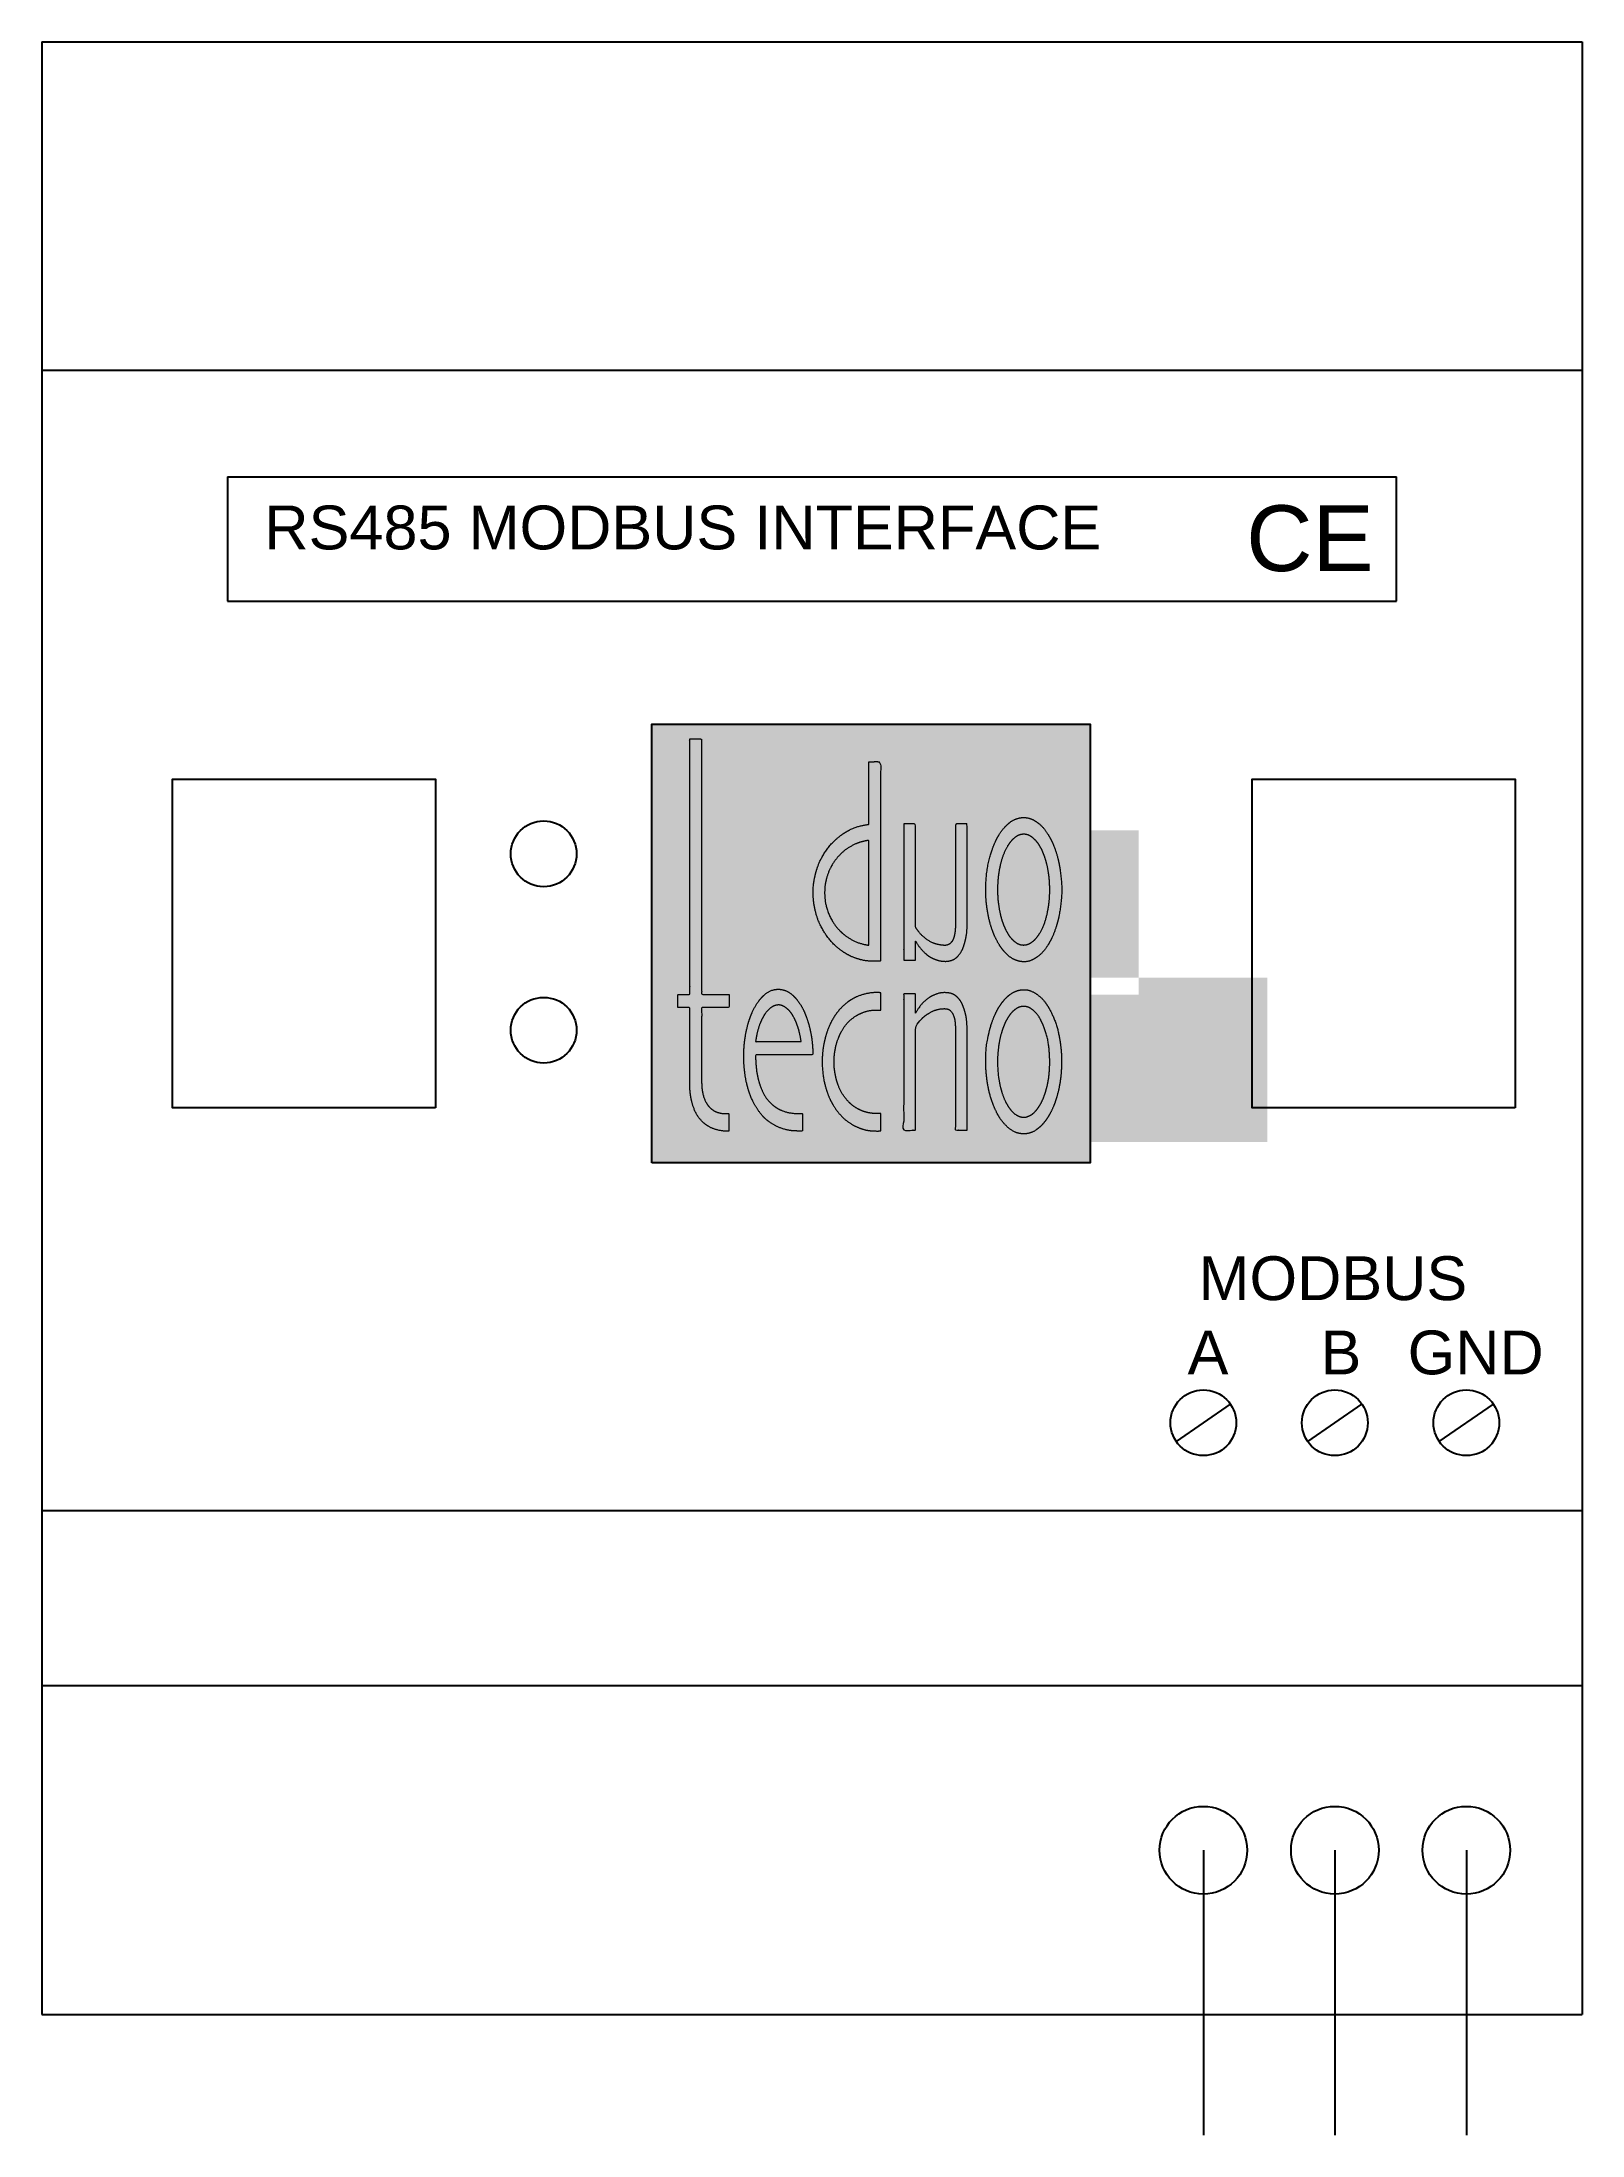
# Model space of a CAD drawing. Header units: centimetres. Extents: x 205.79 to 212.82, y 36.98 to 46.53.
import ezdxf

# ---------------------------------------------------------------- set-up
doc = ezdxf.new("R2010")
doc.units = ezdxf.units.CM
doc.layers.get('0').update_dxf_attribs({"lineweight": 25})
doc.layers.add('Layer 1', color=7, linetype='Continuous', lineweight=25)
doc.styles.add('Arial', font='arial.ttf')

# ---------------------------------------------------------------- blocks, each defined once
blk = doc.blocks.new('block 2')
at = {"layer": 'Layer 1', "linetype": 'Continuous', "lineweight": 0, "true_color": 0xcccccb}
for points in [[(610.08, -299.13), (610.08, -312.97), (610.08, -323.35), (610.08, -333.73), (610.08, -344.1), (610.09, -354.48), (610.09, -364.86), (610.09, -375.24), (610.09, -385.62), (610.1, -396), (610.1, -409.84), (611.59, -409.83), (612.7, -409.83), (613.82, -409.82), (614.93, -409.82), (616.05, -409.82), (617.17, -409.82), (618.28, -409.82), (619.4, -409.83), (620.52, -409.83), (622.01, -409.84), (622.01, -415.49), (620.52, -415.49), (619.4, -415.49), (618.28, -415.5), (617.17, -415.5), (616.05, -415.5), (614.93, -415.5), (613.82, -415.5), (612.7, -415.5), (611.59, -415.5), (610.1, -415.5), (610.1, -419.51), (610.09, -422.51), (610.09, -425.52), (610.09, -428.52), (610.09, -431.52), (610.08, -434.53), (610.08, -437.53), (610.08, -440.53), (610.08, -443.54), (610.08, -447.54), (610.09, -448.4), (610.15, -449.5), (610.27, -450.59), (610.44, -451.66), (610.66, -452.72), (610.93, -453.77), (611.25, -454.81), (611.63, -455.83), (612.06, -456.84), (612.55, -457.58), (612.84, -458.01), (613.29, -458.5), (613.75, -458.95), (614.25, -459.38), (614.76, -459.77), (615.3, -460.13), (615.87, -460.46), (616.46, -460.76), (617.07, -461.02), (617.6, -461.16), (618.11, -461.31), (618.51, -461.36), (618.92, -461.4), (619.32, -461.44), (619.72, -461.47), (620.13, -461.49), (620.53, -461.5), (620.94, -461.5), (621.35, -461.5), (621.89, -461.48), (621.88, -462.44), (621.88, -463.17), (621.88, -463.89), (621.88, -464.61), (621.88, -465.34), (621.87, -466.06), (621.87, -466.79), (621.87, -467.51), (621.87, -468.23), (621.86, -469.2), (621.16, -469.21), (619.89, -469.11), (618.66, -468.93), (617.45, -468.68), (616.27, -468.35), (615.12, -467.95), (613.99, -467.47), (612.89, -466.91), (611.82, -466.28), (611.28, -465.82), (610.58, -465.24), (609.86, -464.39), (609.18, -463.51), (608.55, -462.6), (607.98, -461.67), (607.45, -460.7), (606.97, -459.72), (606.54, -458.7), (606.16, -457.66), (605.94, -456.81), (605.7, -455.91), (605.51, -454.76), (605.35, -453.61), (605.21, -452.45), (605.1, -451.29), (605.02, -450.13), (604.96, -448.97), (604.93, -447.81), (604.92, -446.64), (604.94, -445.71), (604.94, -441.93), (604.94, -439.1), (604.94, -436.27), (604.94, -433.43), (604.94, -430.6), (604.94, -427.77), (604.94, -424.94), (604.94, -422.11), (604.94, -419.28), (604.94, -415.5), (599.81, -415.5), (599.81, -409.84), (600.45, -409.83), (600.93, -409.83), (601.41, -409.83), (601.9, -409.83), (602.38, -409.83), (602.86, -409.82), (603.34, -409.82), (603.82, -409.82), (604.3, -409.82), (604.94, -409.81), (604.94, -397.99), (604.94, -389.12), (604.94, -380.25), (604.94, -371.38), (604.94, -362.51), (604.94, -353.64), (604.94, -344.77), (604.94, -335.9), (604.94, -327.03), (604.94, -315.2), (604.93, -313.18), (604.94, -311.74), (604.94, -310.34), (604.94, -308.96), (604.94, -307.61), (604.94, -306.29), (604.93, -305), (604.92, -303.73), (604.91, -302.5), (604.9, -301.37), (604.9, -300.42), (604.89, -299.65), (604.89, -299.05), (604.9, -298.64), (604.91, -298.4), (604.92, -298.34), (604.93, -298.46), (604.95, -298.65), (604.95, -298.82), (604.94, -298.95), (604.93, -299.05), (604.9, -299.12), (604.86, -299.16), (604.82, -299.17), (604.76, -299.15), (604.73, -299.12), (604.75, -299.09), (604.83, -299.07), (604.96, -299.05), (605.14, -299.04), (605.39, -299.03), (605.68, -299.03), (606.04, -299.04), (606.42, -299.05), (606.81, -299.05), (607.22, -299.06), (607.63, -299.06), (608.05, -299.06), (608.48, -299.06), (608.92, -299.06), (609.37, -299.06), (610, -299.07)], [(682.6, -308.91), (682.59, -311.18), (682.59, -314.02), (682.59, -316.85), (682.59, -319.69), (682.59, -322.53), (682.59, -325.36), (682.59, -328.2), (682.6, -331.03), (682.6, -333.87), (682.6, -336.13), (681.79, -336.22), (680.39, -336.49), (679.02, -336.84), (677.67, -337.24), (676.35, -337.71), (675.06, -338.24), (673.79, -338.84), (672.55, -339.5), (671.34, -340.23), (670.69, -340.7), (669.92, -341.25), (668.34, -342.68), (666.87, -344.19), (665.5, -345.77), (664.25, -347.42), (663.1, -349.14), (662.07, -350.94), (661.14, -352.82), (660.32, -354.76), (660.04, -355.64), (659.73, -356.61), (659.32, -358.36), (659, -360.07), (658.76, -361.76), (658.59, -363.43), (658.5, -365.07), (658.49, -366.68), (658.56, -368.26), (658.71, -369.82), (658.94, -371.37), (659.26, -372.92), (659.66, -374.48), (660.15, -376.05), (660.72, -377.62), (661.39, -379.2), (662.14, -380.79), (662.97, -382.38), (663.54, -383.25), (664.05, -384.05), (664.49, -384.64), (664.97, -385.24), (665.48, -385.86), (666.02, -386.49), (666.59, -387.14), (667.19, -387.81), (667.83, -388.49), (668.49, -389.19), (669.23, -389.88), (670.09, -390.57), (671.07, -391.24), (672.16, -391.9), (673.37, -392.55), (674.7, -393.18), (676.15, -393.8), (677.71, -394.41), (678.66, -394.67), (679.4, -394.88), (680.33, -395.05), (681.27, -395.18), (682.22, -395.29), (683.16, -395.37), (684.11, -395.42), (685.06, -395.45), (686.01, -395.44), (686.97, -395.41), (687.73, -395.36), (687.73, -388.16), (687.73, -379.17), (687.73, -370.17), (687.73, -361.18), (687.73, -352.18), (687.73, -343.18), (687.73, -334.18), (687.73, -325.18), (687.74, -316.18), (687.75, -308.98), (687.32, -308.94), (686.78, -308.93), (686.25, -308.92), (685.71, -308.91), (685.17, -308.91), (684.64, -308.9), (684.1, -308.91), (683.57, -308.91), (683.03, -308.91)], [(697.75, -335.83), (702.84, -335.83), (702.84, -339.53), (702.84, -344.15), (702.84, -348.77), (702.84, -353.39), (702.84, -358), (702.84, -362.62), (702.84, -367.24), (702.84, -371.86), (702.84, -376.48), (702.84, -380.17), (702.83, -380.37), (702.9, -380.58), (702.99, -380.79), (703.08, -380.99), (703.19, -381.19), (703.31, -381.39), (703.43, -381.58), (703.57, -381.77), (703.72, -381.95), (703.82, -382.1), (704.18, -382.58), (704.48, -382.93), (704.81, -383.29), (705.15, -383.66), (705.52, -384.04), (705.91, -384.43), (706.32, -384.83), (706.75, -385.23), (707.2, -385.65), (707.7, -386.06), (708.27, -386.45), (708.92, -386.82), (709.64, -387.17), (710.44, -387.5), (711.31, -387.81), (712.26, -388.09), (713.29, -388.36), (713.91, -388.44), (714.21, -388.47), (714.6, -388.51), (714.98, -388.53), (715.37, -388.53), (715.75, -388.51), (716.12, -388.47), (716.5, -388.4), (716.86, -388.32), (717.23, -388.21), (717.49, -388.04), (717.79, -387.85), (718.08, -387.54), (718.36, -387.22), (718.61, -386.88), (718.84, -386.53), (719.05, -386.17), (719.23, -385.79), (719.39, -385.4), (719.54, -385), (719.62, -384.68), (719.76, -384.13), (719.87, -383.46), (719.96, -382.82), (720.04, -382.21), (720.1, -381.63), (720.15, -381.09), (720.18, -380.59), (720.2, -380.11), (720.2, -379.67), (720.2, -379.25), (720.19, -378.83), (720.19, -378.4), (720.18, -377.98), (720.18, -377.56), (720.17, -377.14), (720.17, -376.71), (720.16, -376.29), (720.17, -375.73), (720.17, -372.41), (720.17, -368.25), (720.16, -364.09), (720.16, -359.94), (720.16, -355.78), (720.16, -351.62), (720.16, -347.47), (720.17, -343.31), (720.17, -339.16), (720.19, -335.83), (720.61, -335.84), (721.14, -335.84), (721.66, -335.84), (722.19, -335.84), (722.72, -335.84), (723.25, -335.84), (723.77, -335.84), (724.3, -335.84), (724.83, -335.83), (725.25, -335.83), (725.26, -339.29), (725.26, -343.62), (725.27, -347.94), (725.27, -352.26), (725.27, -356.59), (725.27, -360.91), (725.27, -365.23), (725.27, -369.56), (725.27, -373.88), (725.27, -377.34), (725.29, -378.08), (725.28, -379.39), (725.22, -380.69), (725.13, -381.98), (724.98, -383.27), (724.8, -384.55), (724.57, -385.83), (724.29, -387.1), (723.97, -388.36), (723.72, -389.06), (723.57, -389.48), (723.25, -390.23), (722.89, -390.94), (722.48, -391.62), (722.02, -392.27), (721.52, -392.88), (720.98, -393.45), (720.39, -393.99), (719.75, -394.49), (719.33, -394.71), (718.97, -394.89), (718.69, -394.99), (718.39, -395.08), (718.07, -395.17), (717.74, -395.24), (717.4, -395.32), (717.04, -395.38), (716.66, -395.44), (716.27, -395.49), (715.86, -395.52), (715.41, -395.52), (714.93, -395.49), (714.41, -395.43), (713.86, -395.34), (713.27, -395.21), (712.65, -395.06), (712, -394.88), (711.63, -394.75), (711.03, -394.54), (710.61, -394.33), (710.17, -394.1), (709.73, -393.85), (709.28, -393.57), (708.81, -393.28), (708.34, -392.96), (707.86, -392.62), (707.37, -392.26), (706.87, -391.86), (706.36, -391.39), (705.84, -390.85), (705.32, -390.24), (704.79, -389.56), (704.25, -388.81), (703.7, -388), (703.15, -387.11), (702.86, -386.59), (702.85, -387.29), (702.84, -388.16), (702.84, -389.03), (702.83, -389.9), (702.83, -390.77), (702.83, -391.64), (702.83, -392.51), (702.83, -393.39), (702.84, -394.26), (702.84, -394.96), (702.41, -394.96), (701.88, -394.96), (701.35, -394.96), (700.82, -394.97), (700.29, -394.97), (699.76, -394.97), (699.23, -394.97), (698.69, -394.97), (698.16, -394.97), (697.73, -394.98), (697.74, -390.05), (697.74, -386.41), (697.74, -382.94), (697.74, -379.64), (697.74, -376.5), (697.74, -373.54), (697.74, -370.74), (697.74, -368.11), (697.74, -365.65), (697.74, -363.24), (697.74, -360.75), (697.74, -358.18), (697.74, -355.55), (697.74, -352.83), (697.74, -350.04), (697.75, -347.18), (697.75, -344.25), (697.75, -341.49), (697.75, -339.17), (697.75, -337.28), (697.75, -335.83), (697.75, -334.82), (697.75, -334.24), (697.75, -334.1), (697.75, -334.39), (697.75, -334.86), (697.75, -335.26), (697.75, -335.58), (697.75, -335.83), (697.75, -336.01), (697.75, -336.11), (697.75, -336.13), (697.75, -336.08), (697.75, -336), (697.75, -335.93), (697.75, -335.88), (697.75, -335.84), (697.75, -335.82), (697.75, -335.81), (697.75, -335.81)], [(765.16, -353.28), (764.95, -352.23), (764.61, -350.92), (764.24, -349.61), (763.84, -348.32), (763.4, -347.04), (762.93, -345.78), (762.42, -344.52), (761.87, -343.28), (761.29, -342.05), (760.75, -341.1), (760.44, -340.59), (759.85, -339.7), (759.22, -338.84), (758.56, -338.03), (757.85, -337.25), (757.1, -336.51), (756.31, -335.8), (755.48, -335.14), (754.62, -334.51), (754.07, -334.22), (753.63, -333.98), (753.04, -333.76), (752.44, -333.57), (751.83, -333.42), (751.22, -333.3), (750.61, -333.22), (749.99, -333.17), (749.36, -333.15), (748.73, -333.17), (748.23, -333.26), (747.78, -333.34), (747.03, -333.59), (746.3, -333.89), (745.6, -334.21), (744.92, -334.58), (744.26, -334.99), (743.62, -335.43), (743, -335.91), (742.41, -336.42), (742.1, -336.74), (741.54, -337.31), (740.92, -338.09), (740.33, -338.88), (739.76, -339.69), (739.22, -340.52), (738.71, -341.36), (738.22, -342.22), (737.76, -343.09), (737.32, -343.98), (737.01, -344.7), (736.54, -345.83), (736.23, -346.71), (735.94, -347.63), (735.64, -348.59), (735.35, -349.59), (735.06, -350.64), (734.78, -351.72), (734.5, -352.85), (734.23, -354.02), (733.98, -355.26), (733.77, -356.63), (733.6, -358.11), (733.47, -359.71), (733.39, -361.43), (733.34, -363.26), (733.34, -365.21), (733.38, -367.28), (733.45, -368.49), (733.55, -369.74), (733.74, -371.3), (733.97, -372.85), (734.24, -374.39), (734.55, -375.93), (734.89, -377.46), (735.27, -378.98), (735.7, -380.49), (736.16, -381.99), (736.62, -383.17), (736.93, -383.94), (737.36, -384.89), (737.82, -385.83), (738.31, -386.74), (738.83, -387.65), (739.38, -388.53), (739.96, -389.4), (740.57, -390.26), (741.2, -391.1), (741.79, -391.72), (742.1, -392.06), (742.71, -392.62), (743.34, -393.15), (744, -393.63), (744.68, -394.07), (745.39, -394.47), (746.13, -394.83), (746.89, -395.15), (747.67, -395.42), (748.14, -395.52), (748.58, -395.61), (749.38, -395.64), (750.15, -395.61), (750.92, -395.52), (751.67, -395.39), (752.41, -395.2), (753.14, -394.96), (753.86, -394.67), (754.56, -394.32), (754.93, -394.09), (755.38, -393.8), (756.11, -393.21), (756.8, -392.59), (757.47, -391.95), (758.1, -391.28), (758.71, -390.58), (759.28, -389.86), (759.83, -389.12), (760.35, -388.35), (760.62, -387.9), (761.15, -387), (761.71, -385.83), (762.25, -384.65), (762.75, -383.46), (763.21, -382.25), (763.65, -381.03), (764.05, -379.81), (764.43, -378.57), (764.76, -377.32), (764.99, -376.31), (765.29, -374.89), (765.64, -372.37), (765.9, -369.85), (766.06, -367.33), (766.13, -364.8), (766.1, -362.28), (765.97, -359.76), (765.75, -357.23), (765.44, -354.71)], [(641.77, -458.44), (641.2, -458.03), (640.33, -457.18), (639.51, -456.29), (638.75, -455.37), (638.04, -454.42), (637.39, -453.43), (636.79, -452.4), (636.25, -451.33), (635.76, -450.23), (635.53, -449.59), (635.24, -448.78), (634.86, -447.32), (634.52, -445.85), (634.23, -444.38), (633.98, -442.91), (633.79, -441.42), (633.64, -439.93), (633.54, -438.44), (633.49, -436.93), (633.5, -436.08), (635.57, -436.08), (638.15, -436.08), (640.74, -436.08), (643.33, -436.08), (645.91, -436.09), (648.5, -436.09), (651.08, -436.09), (653.67, -436.08), (656.25, -436.08), (658.32, -436.08), (658.33, -434.84), (658.24, -433.28), (658.1, -431.73), (657.93, -430.19), (657.73, -428.65), (657.48, -427.12), (657.19, -425.59), (656.86, -424.07), (656.5, -422.55), (656.13, -421.36), (655.89, -420.65), (655.43, -419.4), (654.92, -418.18), (654.36, -416.98), (653.75, -415.81), (653.09, -414.67), (652.38, -413.56), (651.63, -412.47), (650.82, -411.41), (650.29, -410.86), (649.97, -410.53), (649.33, -409.98), (648.67, -409.49), (647.99, -409.05), (647.28, -408.66), (646.55, -408.32), (645.79, -408.03), (645, -407.8), (644.19, -407.62), (643.71, -407.6), (643.29, -407.58), (642.56, -407.67), (641.84, -407.81), (641.14, -407.99), (640.45, -408.22), (639.78, -408.49), (639.13, -408.81), (638.5, -409.17), (637.88, -409.58), (637.56, -409.84), (637.06, -410.25), (636.5, -410.84), (635.96, -411.44), (635.44, -412.06), (634.94, -412.69), (634.46, -413.34), (634, -414), (633.56, -414.68), (633.15, -415.38), (632.85, -415.95), (632.38, -416.86), (631.89, -418.03), (631.43, -419.22), (630.99, -420.42), (630.59, -421.62), (630.22, -422.83), (629.88, -424.06), (629.58, -425.29), (629.3, -426.53), (629.13, -427.53), (628.93, -428.67), (628.77, -430.1), (628.63, -431.53), (628.53, -432.96), (628.45, -434.4), (628.4, -435.84), (628.39, -437.28), (628.4, -438.72), (628.45, -440.16), (628.54, -441.31), (628.62, -442.22), (628.71, -442.92), (628.8, -443.65), (628.91, -444.41), (629.03, -445.2), (629.15, -446.01), (629.29, -446.86), (629.44, -447.73), (629.6, -448.63), (629.81, -449.58), (630.08, -450.59), (630.43, -451.67), (630.86, -452.82), (631.36, -454.03), (631.93, -455.31), (632.58, -456.66), (633.3, -458.07), (633.8, -458.86), (634.18, -459.48), (634.94, -460.53), (635.74, -461.53), (636.59, -462.48), (637.49, -463.38), (638.44, -464.23), (639.43, -465.04), (640.47, -465.8), (641.56, -466.51), (642.23, -466.85), (642.89, -467.19), (644.12, -467.64), (645.36, -468.04), (646.61, -468.37), (647.88, -468.64), (649.16, -468.85), (650.45, -469), (651.76, -469.08), (653.08, -469.1), (653.82, -469.06), (653.83, -468.43), (653.83, -467.64), (653.83, -466.85), (653.83, -466.06), (653.83, -465.27), (653.83, -464.48), (653.83, -463.69), (653.83, -462.9), (653.82, -462.11), (653.82, -461.48), (653.19, -461.52), (652.7, -461.52), (652.2, -461.52), (651.66, -461.5), (651.11, -461.48), (650.54, -461.45), (649.95, -461.41), (649.33, -461.37), (648.7, -461.31), (648.03, -461.22), (647.33, -461.07), (646.58, -460.85), (645.8, -460.57), (644.98, -460.23), (644.12, -459.82), (643.22, -459.35), (642.28, -458.82)], [(765.7, -431.23), (765.57, -430.26), (765.26, -428.55), (764.9, -426.87), (764.48, -425.2), (764, -423.55), (763.46, -421.92), (762.86, -420.31), (762.21, -418.71), (761.5, -417.14), (761.02, -416.27), (760.72, -415.76), (760.17, -414.86), (759.58, -414), (758.95, -413.18), (758.28, -412.39), (757.58, -411.63), (756.84, -410.91), (756.05, -410.22), (755.24, -409.57), (754.72, -409.25), (754.34, -409.02), (753.61, -408.68), (752.87, -408.4), (752.12, -408.18), (751.37, -408.01), (750.6, -407.9), (749.83, -407.85), (749.04, -407.85), (748.25, -407.91), (747.81, -408.02), (747.3, -408.14), (746.45, -408.5), (745.64, -408.9), (744.85, -409.34), (744.1, -409.82), (743.38, -410.34), (742.69, -410.91), (742.03, -411.51), (741.4, -412.16), (741.07, -412.55), (740.51, -413.22), (739.9, -414.12), (739.32, -415.04), (738.76, -415.97), (738.23, -416.92), (737.73, -417.88), (737.26, -418.85), (736.82, -419.84), (736.4, -420.85), (736.11, -421.66), (735.75, -422.7), (735.12, -425.1), (734.58, -427.5), (734.14, -429.92), (733.8, -432.35), (733.55, -434.79), (733.41, -437.25), (733.36, -439.71), (733.41, -442.19), (733.48, -443.28), (733.55, -444.29), (733.76, -446.07), (734.02, -447.83), (734.33, -449.57), (734.7, -451.31), (735.13, -453.03), (735.61, -454.74), (736.14, -456.44), (736.73, -458.13), (737.14, -459.07), (737.4, -459.65), (737.89, -460.68), (738.43, -461.68), (739.01, -462.65), (739.63, -463.6), (740.29, -464.52), (740.98, -465.41), (741.72, -466.28), (742.5, -467.12), (743, -467.55), (743.34, -467.86), (744.02, -468.35), (744.72, -468.79), (745.43, -469.18), (746.17, -469.52), (746.93, -469.81), (747.72, -470.04), (748.52, -470.22), (749.34, -470.35), (749.82, -470.34), (750.3, -470.34), (751.12, -470.2), (751.92, -470.01), (752.7, -469.77), (753.45, -469.48), (754.19, -469.14), (754.9, -468.75), (755.59, -468.31), (756.26, -467.82), (756.6, -467.51), (757.12, -467.05), (757.71, -466.42), (758.27, -465.77), (758.82, -465.1), (759.34, -464.42), (759.84, -463.72), (760.31, -463.01), (760.77, -462.28), (761.2, -461.54), (761.52, -460.93), (761.99, -460.02), (762.48, -458.84), (762.95, -457.66), (763.39, -456.46), (763.79, -455.25), (764.17, -454.04), (764.52, -452.82), (764.84, -451.59), (765.12, -450.35), (765.31, -449.35), (765.51, -448.23), (765.76, -446.25), (765.95, -444.27), (766.08, -442.29), (766.15, -440.3), (766.17, -438.32), (766.12, -436.33), (766.02, -434.35), (765.86, -432.36)], [(673.94, -412.81), (674.53, -412.39), (675.01, -412.11), (675.52, -411.83), (676.05, -411.55), (676.62, -411.27), (677.21, -410.99), (677.82, -410.7), (678.47, -410.42), (679.14, -410.14), (679.86, -409.87), (680.66, -409.65), (681.53, -409.46), (682.48, -409.3), (683.51, -409.18), (684.62, -409.1), (685.8, -409.06), (687.06, -409.05), (687.79, -409.11), (687.78, -409.74), (687.78, -410.53), (687.78, -411.32), (687.78, -412.11), (687.78, -412.9), (687.78, -413.69), (687.78, -414.47), (687.79, -415.26), (687.79, -416.04), (687.79, -416.67), (687.18, -416.63), (686.1, -416.63), (685.03, -416.69), (683.97, -416.8), (682.92, -416.96), (681.89, -417.18), (680.87, -417.45), (679.86, -417.77), (678.87, -418.15), (678.33, -418.42), (677.77, -418.71), (677.36, -418.96), (676.95, -419.23), (676.53, -419.52), (676.09, -419.83), (675.65, -420.16), (675.2, -420.52), (674.74, -420.89), (674.27, -421.28), (673.79, -421.72), (673.31, -422.22), (672.83, -422.79), (672.34, -423.43), (671.85, -424.14), (671.35, -424.91), (670.85, -425.75), (670.34, -426.66), (670.09, -427.21), (669.68, -428.08), (669.43, -428.77), (669.18, -429.49), (668.94, -430.25), (668.71, -431.04), (668.48, -431.86), (668.26, -432.72), (668.04, -433.61), (667.83, -434.53), (667.65, -435.51), (667.53, -436.59), (667.47, -437.75), (667.48, -439), (667.54, -440.35), (667.66, -441.78), (667.85, -443.3), (668.09, -444.9), (668.31, -445.83), (668.49, -446.6), (668.91, -447.95), (669.4, -449.26), (669.96, -450.53), (670.58, -451.77), (671.27, -452.97), (672.03, -454.13), (672.85, -455.26), (673.74, -456.35), (674.33, -456.91), (674.75, -457.31), (675.55, -457.94), (676.38, -458.53), (677.24, -459.07), (678.12, -459.56), (679.02, -460), (679.96, -460.4), (680.91, -460.74), (681.9, -461.04), (682.47, -461.16), (682.91, -461.25), (683.46, -461.33), (684.01, -461.39), (684.56, -461.44), (685.12, -461.48), (685.67, -461.5), (686.23, -461.51), (686.79, -461.51), (687.34, -461.5), (687.79, -461.48), (687.79, -469.04), (687, -469.09), (685.58, -469.06), (684.19, -468.96), (682.82, -468.78), (681.47, -468.52), (680.13, -468.2), (678.82, -467.8), (677.53, -467.32), (676.25, -466.77), (675.57, -466.38), (674.9, -466), (673.82, -465.23), (672.82, -464.46), (671.89, -463.69), (671.04, -462.91), (670.26, -462.12), (669.55, -461.34), (668.92, -460.55), (668.36, -459.76), (667.84, -458.96), (667.35, -458.15), (666.88, -457.33), (666.43, -456.5), (666, -455.67), (665.6, -454.82), (665.21, -453.97), (664.85, -453.11), (664.6, -452.41), (664.27, -451.44), (663.93, -450.22), (663.62, -448.98), (663.34, -447.74), (663.1, -446.5), (662.89, -445.25), (662.71, -443.99), (662.56, -442.73), (662.44, -441.46), (662.36, -440.16), (662.35, -438.8), (662.39, -437.38), (662.5, -435.9), (662.66, -434.36), (662.88, -432.76), (663.17, -431.11), (663.51, -429.4), (663.77, -428.42), (663.97, -427.66), (664.38, -426.38), (664.8, -425.18), (665.23, -424.07), (665.66, -423.04), (666.1, -422.09), (666.54, -421.23), (666.99, -420.45), (667.44, -419.75), (667.89, -419.12), (668.31, -418.54), (668.71, -418), (669.08, -417.5), (669.43, -417.06), (669.75, -416.65), (670.04, -416.3), (670.32, -415.99), (670.59, -415.7), (670.88, -415.4), (671.2, -415.09), (671.55, -414.77), (671.91, -414.45), (672.3, -414.11), (672.72, -413.77), (673.16, -413.43), (673.57, -413.1), (673.9, -412.84), (674.17, -412.63), (674.35, -412.49), (674.46, -412.4), (674.5, -412.37), (674.46, -412.4), (674.34, -412.49), (674.2, -412.6), (674.08, -412.7), (673.99, -412.77), (673.91, -412.83), (673.86, -412.87), (673.84, -412.89), (673.83, -412.89), (673.85, -412.88), (673.88, -412.86), (673.9, -412.84), (673.92, -412.83), (673.93, -412.81), (673.94, -412.81), (673.94, -412.81), (673.94, -412.81)], [(709.76, -410.64), (710.21, -410.4), (711.07, -410.04), (711.93, -409.74), (712.8, -409.5), (713.68, -409.31), (714.57, -409.19), (715.46, -409.13), (716.37, -409.12), (717.29, -409.18), (717.8, -409.29), (718.17, -409.37), (718.44, -409.47), (718.71, -409.59), (718.99, -409.72), (719.28, -409.86), (719.57, -410.02), (719.86, -410.2), (720.17, -410.38), (720.47, -410.59), (720.79, -410.82), (721.1, -411.1), (721.4, -411.42), (721.71, -411.78), (722.02, -412.19), (722.33, -412.65), (722.64, -413.15), (722.94, -413.7), (723.09, -414.02), (723.41, -414.69), (723.81, -415.91), (724.16, -417.13), (724.46, -418.37), (724.72, -419.61), (724.93, -420.87), (725.09, -422.13), (725.2, -423.4), (725.26, -424.68), (725.27, -425.4), (725.27, -429.01), (725.27, -433.52), (725.27, -438.03), (725.27, -442.55), (725.27, -447.06), (725.27, -451.57), (725.27, -456.08), (725.27, -460.59), (725.26, -465.11), (725.25, -468.71), (724.83, -468.71), (724.3, -468.71), (723.77, -468.72), (723.25, -468.72), (722.72, -468.72), (722.19, -468.72), (721.67, -468.72), (721.14, -468.73), (720.61, -468.73), (720.19, -468.74), (720.18, -465.01), (720.17, -460.35), (720.17, -455.69), (720.16, -451.03), (720.16, -446.37), (720.16, -441.7), (720.16, -437.04), (720.16, -432.38), (720.17, -427.72), (720.17, -423.99), (720.14, -423.5), (720.1, -422.88), (720.04, -422.27), (719.96, -421.66), (719.86, -421.05), (719.73, -420.45), (719.58, -419.85), (719.41, -419.26), (719.22, -418.67), (718.99, -418.22), (718.86, -417.95), (718.62, -417.63), (718.37, -417.33), (718.1, -417.06), (717.81, -416.81), (717.5, -416.59), (717.17, -416.39), (716.82, -416.22), (716.45, -416.08), (716.13, -416.05), (715.65, -416.01), (715.05, -416.04), (714.46, -416.08), (713.87, -416.15), (713.29, -416.24), (712.71, -416.36), (712.13, -416.49), (711.56, -416.65), (711, -416.83), (710.56, -417.02), (710.02, -417.25), (709.12, -417.76), (708.26, -418.32), (707.43, -418.91), (706.64, -419.54), (705.88, -420.21), (705.16, -420.91), (704.47, -421.66), (703.82, -422.44), (703.49, -422.91), (703.41, -423.02), (703.31, -423.16), (703.21, -423.3), (703.12, -423.45), (703.04, -423.6), (702.97, -423.76), (702.91, -423.92), (702.86, -424.08), (702.82, -424.25), (702.84, -424.39), (702.84, -468.71), (697.73, -468.71), (697.73, -409.59), (698.16, -409.59), (698.69, -409.59), (699.23, -409.59), (699.76, -409.59), (700.29, -409.59), (700.82, -409.59), (701.35, -409.59), (701.88, -409.59), (702.41, -409.59), (702.84, -409.59), (702.84, -410.29), (702.83, -411.17), (702.83, -412.04), (702.83, -412.91), (702.83, -413.78), (702.83, -414.65), (702.84, -415.53), (702.84, -416.4), (702.85, -417.27), (702.86, -417.96), (703.16, -417.41), (703.58, -416.75), (703.99, -416.14), (704.39, -415.57), (704.77, -415.04), (705.14, -414.56), (705.51, -414.12), (705.86, -413.73), (706.2, -413.38), (706.53, -413.06), (706.87, -412.75), (707.21, -412.45), (707.55, -412.17), (707.89, -411.9), (708.23, -411.65), (708.57, -411.41), (708.92, -411.18), (709.24, -410.98), (709.5, -410.81), (709.72, -410.67), (709.88, -410.57), (709.98, -410.5), (710.04, -410.47), (710.04, -410.47), (709.98, -410.5), (709.91, -410.55), (709.85, -410.59), (709.8, -410.62), (709.76, -410.65), (709.73, -410.66), (709.71, -410.67), (709.71, -410.67), (709.72, -410.67), (709.73, -410.66), (709.75, -410.65), (709.75, -410.65), (709.76, -410.64), (709.76, -410.64), (709.77, -410.64), (709.76, -410.64)]]:
    blk.add_hatch(color=254, dxfattribs=at).paths.add_polyline_path(points)
at = {"layer": 'Layer 1', "lineweight": 5}
for points, knots in [([(610.08, -299.13), (610.08, -326.81), (610.09, -382.16), (610.1, -409.84), (613.07, -409.82), (619.03, -409.82), (622.01, -409.84), (622.01, -412.66), (622.01, -415.49), (619.03, -415.5), (613.07, -415.49), (610.1, -415.5), (610.09, -423.52), (610.08, -439.53), (610.08, -447.54), (610.09, -448.18), (610.16, -450.14), (610.53, -452.75), (611.27, -455.27), (612.18, -457.02), (612.55, -457.58), (613.42, -458.87), (616.02, -460.76), (617.6, -461.16), (618.63, -461.46), (620.8, -461.52), (621.89, -461.48), (621.87, -463.41), (621.88, -467.27), (621.86, -469.2), (621.16, -469.21), (619.02, -469.08), (616.22, -468.5), (613.59, -467.44), (611.82, -466.28), (611.28, -465.82), (610.23, -464.95), (607.72, -461.81), (606.27, -458.08), (605.94, -456.81), (605.57, -455.45), (604.96, -451.31), (604.92, -447.11), (604.94, -445.71), (604.94, -438.15), (604.95, -423.05), (604.94, -415.5), (602.37, -415.5), (599.81, -415.5), (599.81, -412.67), (599.81, -409.84), (601.09, -409.82), (603.66, -409.83), (604.94, -409.81), (604.95, -386.17), (604.94, -338.86), (604.94, -315.2), (604.92, -311.16), (604.97, -303.09), (604.89, -299.05), (604.93, -299.05), (604.96, -299.05), (606.21, -299.07), (608.74, -299.06), (610, -299.07)], [0, 0, 0, 0.147439, 0.294877, 0.294877, 0.310672, 0.326467, 0.326467, 0.341439, 0.341439, 0.357233, 0.373028, 0.373028, 0.415702, 0.458377, 0.458377, 0.461812, 0.465248, 0.468684, 0.472119, 0.475555, 0.475555, 0.483573, 0.491591, 0.491591, 0.496916, 0.502241, 0.502241, 0.511716, 0.521191, 0.521191, 0.524659, 0.528127, 0.531596, 0.535064, 0.538532, 0.538532, 0.545187, 0.551842, 0.558498, 0.558498, 0.565657, 0.572816, 0.579975, 0.579975, 0.618754, 0.657534, 0.657534, 0.67072, 0.67072, 0.685292, 0.685292, 0.691915, 0.698539, 0.698539, 0.821647, 0.944755, 0.944755, 0.965777, 0.986799, 0.986799, 0.986969, 0.986969, 0.993485, 1, 1, 1]), ([(682.6, -308.91), (682.58, -315.72), (682.6, -329.33), (682.6, -336.13), (680.98, -336.3), (676.24, -337.44), (671.99, -339.75), (670.69, -340.7), (669.73, -341.39), (667.06, -343.7), (664.07, -347.3), (661.7, -351.32), (660.39, -354.54), (660.04, -355.64), (659.49, -357.35), (658.42, -362.63), (658.52, -369.83), (660.16, -376.85), (662.55, -381.72), (663.54, -383.25), (664.18, -384.25), (666.37, -387.11), (669.93, -390.4), (674.04, -393.02), (677.47, -394.35), (678.66, -394.67), (680.86, -395.31), (685.45, -395.52), (687.73, -395.36), (687.74, -373.77), (687.72, -330.58), (687.75, -308.98), (686.46, -308.86), (683.89, -308.93), (682.6, -308.91)], [0, 0, 0, 0.075629, 0.151258, 0.151258, 0.169319, 0.18738, 0.205442, 0.205442, 0.218796, 0.232151, 0.245506, 0.25886, 0.272215, 0.272215, 0.293012, 0.313808, 0.334605, 0.355401, 0.376198, 0.376198, 0.389814, 0.40343, 0.417046, 0.430662, 0.444278, 0.444278, 0.469505, 0.494732, 0.494732, 0.733125, 0.971518, 0.971518, 0.985759, 1, 1, 1]), ([(697.75, -335.83), (700.29, -335.83), (702.84, -335.83), (702.85, -346.92), (702.84, -369.09), (702.84, -380.17), (702.82, -380.46), (703.12, -381.22), (703.67, -381.88), (703.82, -382.1), (704.27, -382.7), (705.77, -384.41), (708.16, -386.34), (710.88, -387.76), (713.13, -388.34), (713.91, -388.44), (714.35, -388.49), (715.76, -388.62), (717.09, -388.29), (717.49, -388.04), (717.93, -387.76), (718.96, -386.61), (719.49, -385.16), (719.62, -384.68), (719.76, -384.13), (720.06, -382.48), (720.19, -380.24), (720.18, -377.98), (720.16, -376.29), (720.17, -375.73), (720.18, -365.76), (720.14, -345.8), (720.19, -335.83), (721.46, -335.85), (723.98, -335.83), (725.25, -335.83), (725.28, -346.21), (725.26, -366.96), (725.27, -377.34), (725.3, -378.82), (725.15, -383.29), (724.22, -387.65), (723.72, -389.06), (723.57, -389.48), (723.04, -390.74), (722.1, -392.31), (720.89, -393.69), (719.75, -394.49), (719.33, -394.71), (718.88, -394.94), (717.48, -395.4), (715.51, -395.54), (713.52, -395.3), (712.09, -394.91), (711.63, -394.75), (710.89, -394.49), (708.81, -393.44), (706.44, -391.51), (704.45, -389.17), (703.22, -387.24), (702.86, -386.59), (702.82, -388.68), (702.84, -392.86), (702.84, -394.96), (701.57, -394.97), (699.02, -394.96), (697.73, -394.98), (697.75, -380.19), (697.74, -350.61), (697.75, -335.83)], [0, 0, 0, 0.019573, 0.019573, 0.104935, 0.190297, 0.190297, 0.192508, 0.19472, 0.196931, 0.196931, 0.203053, 0.209174, 0.215296, 0.221417, 0.227539, 0.227539, 0.231043, 0.234547, 0.238051, 0.238051, 0.241971, 0.245892, 0.249812, 0.249812, 0.254276, 0.258741, 0.263205, 0.26767, 0.272134, 0.272134, 0.351286, 0.430438, 0.430438, 0.440546, 0.450654, 0.450654, 0.533054, 0.615455, 0.615455, 0.627199, 0.638943, 0.650688, 0.650688, 0.654187, 0.657686, 0.661185, 0.664684, 0.668183, 0.668183, 0.671831, 0.675479, 0.679127, 0.682775, 0.686423, 0.686423, 0.692351, 0.698279, 0.704207, 0.710135, 0.716063, 0.716063, 0.732606, 0.749149, 0.749149, 0.759178, 0.769207, 0.769207, 0.884603, 1, 1, 1]), ([(765.16, -353.28), (764.52, -350.12), (762.39, -343.93), (760.75, -341.1), (760.13, -340.08), (758.01, -337.1), (755.17, -334.8), (754.07, -334.22), (752.75, -333.5), (749.72, -333), (748.23, -333.26), (747.34, -333.42), (744.82, -334.42), (742.72, -336.11), (742.1, -336.74), (740.42, -338.46), (737.94, -342.53), (737.01, -344.7), (736.42, -346.11), (734.96, -350.43), (733.78, -356.38), (733.29, -362.43), (733.36, -366.98), (733.45, -368.49), (733.74, -372.23), (735.23, -379.64), (736.62, -383.17), (737.54, -385.48), (740.04, -389.86), (741.79, -391.72), (742.41, -392.4), (744.57, -394.23), (747.2, -395.33), (748.14, -395.52), (749.02, -395.71), (751.71, -395.62), (754.19, -394.56), (754.93, -394.09), (755.84, -393.52), (758.23, -391.4), (760.08, -388.79), (760.62, -387.9), (762.22, -385.21), (764.32, -379.33), (764.99, -376.31), (765.59, -373.48), (766.53, -364.82), (765.72, -356.13), (765.16, -353.28)], [0, 0, 0, 0.051126, 0.102253, 0.102253, 0.120905, 0.139558, 0.15821, 0.15821, 0.180847, 0.203485, 0.203485, 0.217074, 0.230662, 0.244251, 0.244251, 0.281276, 0.318301, 0.318301, 0.342204, 0.366107, 0.39001, 0.413914, 0.437817, 0.437817, 0.49714, 0.556464, 0.556464, 0.595409, 0.634355, 0.634355, 0.648495, 0.662635, 0.676775, 0.676775, 0.690044, 0.703313, 0.716582, 0.716582, 0.732907, 0.749231, 0.765555, 0.765555, 0.81429, 0.863024, 0.863024, 0.908683, 0.954341, 1, 1, 1]), ([(682.56, -388.48), (681.01, -388.28), (676.5, -387), (672.58, -384.52), (671.42, -383.51), (670.47, -382.69), (667.92, -379.94), (665.42, -375.65), (663.87, -370.96), (663.46, -367.3), (663.45, -366.08), (663.43, -364.98), (663.68, -361.67), (664.83, -357.39), (666.75, -353.38), (668.76, -350.69), (669.52, -349.87), (670.14, -349.17), (672.19, -347.27), (675.36, -345.24), (678.85, -343.78), (681.63, -343.15), (682.58, -343.03), (682.61, -351.61), (682.58, -368.77), (682.6, -377.34), (682.58, -380.13), (682.62, -385.7), (682.56, -388.48)], [0, 0, 0, 0.035112, 0.070224, 0.105336, 0.105336, 0.134143, 0.16295, 0.191756, 0.220563, 0.24937, 0.24937, 0.275331, 0.301292, 0.327253, 0.353214, 0.379175, 0.379175, 0.400672, 0.422169, 0.443666, 0.465163, 0.48666, 0.48666, 0.680286, 0.873912, 0.873912, 0.936956, 1, 1, 1]), ([(760.55, -371.81), (760.3, -373.36), (759.26, -378.02), (757.32, -382.38), (756.48, -383.73), (756.23, -384.11), (755.43, -385.24), (754.14, -386.6), (752.63, -387.69), (751.32, -388.2), (750.85, -388.3), (750.2, -388.46), (748.25, -388.34), (746.5, -387.42), (745.99, -387.03), (745.25, -386.46), (743.37, -384.39), (742.04, -381.95), (741.66, -381.12), (740.34, -378.22), (738.94, -372.03), (738.64, -368.91), (738.33, -365.32), (738.7, -358.12), (739.44, -354.59), (739.72, -353.3), (740.79, -349.45), (742.55, -345.84), (743.29, -344.72), (743.53, -344.36), (744.32, -343.32), (745.55, -342.06), (746.98, -341.06), (748.23, -340.58), (748.67, -340.48), (749.26, -340.36), (751.07, -340.42), (752.72, -341.16), (753.21, -341.5), (753.98, -342.05), (755.93, -344.05), (757.32, -346.47), (757.71, -347.29), (758.96, -349.92), (760.38, -355.56), (760.75, -358.41), (761.12, -361.76), (761.04, -368.49), (760.55, -371.81)], [0, 0, 0, 0.033185, 0.06637, 0.099555, 0.099555, 0.108857, 0.118158, 0.127459, 0.136761, 0.146062, 0.146062, 0.158889, 0.171717, 0.184545, 0.184545, 0.203501, 0.222457, 0.241413, 0.241413, 0.307527, 0.37364, 0.37364, 0.449583, 0.525526, 0.525526, 0.553319, 0.581111, 0.608904, 0.608904, 0.617703, 0.626502, 0.635301, 0.644099, 0.652898, 0.652898, 0.66453, 0.676161, 0.687792, 0.687792, 0.706277, 0.724762, 0.743247, 0.743247, 0.802295, 0.861343, 0.861343, 0.930671, 1, 1, 1]), ([(641.77, -458.44), (640.64, -457.61), (637.8, -454.57), (635.99, -450.87), (635.53, -449.59), (634.37, -446.33), (633.47, -439.5), (633.5, -436.08), (639.7, -436.08), (652.12, -436.09), (658.32, -436.08), (658.34, -432.35), (657.24, -424.93), (656.13, -421.36), (655.65, -419.93), (653.95, -415.7), (651.35, -411.96), (650.29, -410.86), (649.64, -410.2), (647.39, -408.46), (644.67, -407.64), (643.71, -407.6), (642.87, -407.56), (640.38, -408.02), (638.21, -409.32), (637.56, -409.84), (636.05, -411.09), (633.75, -414.24), (632.85, -415.95), (631.44, -418.68), (629.65, -424.53), (629.13, -427.53), (628.55, -430.94), (628.26, -437.85), (628.54, -441.31), (628.64, -442.45), (629.07, -445.88), (630.07, -450.4), (631.59, -454.77), (633.18, -457.87), (633.8, -458.86), (634.56, -460.1), (637.29, -463.56), (640.89, -466.18), (642.23, -466.85), (643.55, -467.53), (647.82, -468.91), (652.33, -469.14), (653.82, -469.06), (653.84, -467.17), (653.82, -463.38), (653.82, -461.48), (653.04, -461.53), (650.64, -461.53), (647.48, -461.07), (644.47, -460.09), (642.41, -458.91), (641.77, -458.44)], [0, 0, 0, 0.017119, 0.034239, 0.051358, 0.051358, 0.095126, 0.138894, 0.138894, 0.218107, 0.29732, 0.29732, 0.344919, 0.392518, 0.392518, 0.411622, 0.430726, 0.44983, 0.44983, 0.461297, 0.472765, 0.484233, 0.484233, 0.494384, 0.504535, 0.514686, 0.514686, 0.538822, 0.562958, 0.562958, 0.601517, 0.640075, 0.640075, 0.683875, 0.727675, 0.727675, 0.74215, 0.756625, 0.7711, 0.785576, 0.800051, 0.800051, 0.818004, 0.835956, 0.853909, 0.853909, 0.871831, 0.889753, 0.907675, 0.907675, 0.93031, 0.952944, 0.952944, 0.962356, 0.971767, 0.981178, 0.990589, 1, 1, 1]), ([(765.7, -431.23), (765.44, -429.29), (764.23, -423.49), (761.98, -418), (761.02, -416.27), (760.43, -415.24), (758.43, -412.26), (755.75, -409.88), (754.72, -409.25), (753.96, -408.79), (751.41, -407.77), (748.69, -407.8), (747.81, -408.02), (746.78, -408.26), (743.97, -409.62), (741.72, -411.78), (741.07, -412.55), (739.39, -414.57), (736.98, -419.22), (736.11, -421.66), (735.2, -424.26), (733.44, -432.31), (733.3, -440.55), (733.48, -443.28), (733.78, -447.33), (735.51, -455.31), (737.14, -459.07), (737.65, -460.24), (739.47, -463.69), (742, -466.68), (743, -467.55), (743.69, -468.16), (746.08, -469.72), (748.86, -470.35), (749.82, -470.34), (750.78, -470.34), (753.54, -469.69), (755.91, -468.12), (756.6, -467.51), (758.17, -466.14), (760.58, -462.76), (761.52, -460.93), (762.93, -458.2), (764.76, -452.34), (765.31, -449.35), (766.12, -444.87), (766.32, -435.74), (765.7, -431.23)], [0, 0, 0, 0.029931, 0.059863, 0.089794, 0.089794, 0.107551, 0.125308, 0.143065, 0.143065, 0.15619, 0.169315, 0.182441, 0.182441, 0.197711, 0.212982, 0.228252, 0.228252, 0.268147, 0.308042, 0.308042, 0.350473, 0.392905, 0.435337, 0.435337, 0.498443, 0.561549, 0.561549, 0.581359, 0.601169, 0.620978, 0.620978, 0.634809, 0.64864, 0.66247, 0.66247, 0.676301, 0.690132, 0.703962, 0.703962, 0.735224, 0.766486, 0.766486, 0.813182, 0.859879, 0.859879, 0.92994, 1, 1, 1]), ([(636.43, -420.23), (636.64, -419.83), (637.32, -418.62), (638.41, -417.11), (639.73, -415.8), (640.93, -415.06), (641.37, -414.86), (641.96, -414.59), (643.89, -414.32), (645.72, -414.98), (646.25, -415.32), (646.99, -415.81), (648.84, -417.63), (650.15, -419.88), (650.51, -420.65), (651.6, -422.93), (652.91, -427.81), (653.26, -430.29), (648.31, -430.3), (638.45, -430.29), (633.5, -430.31), (633.82, -427.7), (635.26, -422.6), (636.43, -420.23)], [0, 0, 0, 0.016766, 0.033532, 0.050297, 0.067063, 0.083829, 0.083829, 0.10637, 0.128911, 0.151453, 0.151453, 0.182994, 0.214536, 0.246078, 0.246078, 0.339528, 0.432978, 0.432978, 0.61819, 0.803403, 0.803403, 0.901701, 1, 1, 1]), ([(673.94, -412.81), (674.68, -412.29), (677.05, -410.93), (680.49, -409.7), (684.12, -409.06), (686.87, -409.04), (687.79, -409.11), (687.77, -411.01), (687.79, -414.79), (687.79, -416.67), (686.57, -416.58), (682.88, -416.75), (679.4, -417.87), (678.33, -418.42), (676.92, -419.13), (673.26, -421.99), (670.73, -425.85), (670.09, -427.21), (669.58, -428.3), (668.37, -431.68), (667.55, -436.38), (667.51, -441.14), (668.04, -444.67), (668.31, -445.83), (668.67, -447.37), (670.31, -451.9), (673.16, -455.8), (674.33, -456.91), (676, -458.51), (680.17, -460.7), (682.47, -461.16), (683.78, -461.44), (686.45, -461.55), (687.79, -461.48), (687.79, -465.26), (687.79, -469.04), (686.2, -469.15), (681.4, -468.83), (676.93, -467.17), (675.57, -466.38), (674.56, -465.81), (671.78, -463.78), (668.73, -460.4), (666.32, -456.55), (664.97, -453.45), (664.6, -452.41), (664.1, -450.96), (662.94, -446.53), (662.29, -440.47), (662.54, -434.38), (663.38, -429.89), (663.77, -428.42), (664.07, -427.29), (665.22, -423.93), (667.39, -419.7), (670.25, -415.9), (672.94, -413.51), (673.94, -412.81)], [0, 0, 0, 0.014068, 0.028137, 0.042205, 0.056273, 0.070341, 0.070341, 0.099522, 0.128704, 0.128704, 0.147568, 0.166431, 0.185295, 0.185295, 0.209758, 0.23422, 0.258682, 0.258682, 0.278186, 0.29769, 0.317193, 0.336697, 0.356201, 0.356201, 0.382172, 0.408143, 0.434114, 0.434114, 0.471134, 0.508155, 0.508155, 0.529158, 0.550161, 0.550161, 0.609591, 0.609591, 0.634581, 0.659571, 0.684561, 0.684561, 0.702966, 0.721371, 0.739776, 0.758181, 0.776586, 0.776586, 0.801867, 0.827147, 0.852428, 0.877708, 0.902989, 0.902989, 0.922391, 0.941793, 0.961196, 0.980598, 1, 1, 1]), ([(709.76, -410.64), (710.67, -410.16), (713.63, -409.08), (716.77, -409.07), (717.8, -409.29), (718.27, -409.39), (719.57, -409.9), (721.04, -411.02), (722.23, -412.43), (722.91, -413.62), (723.09, -414.02), (723.72, -415.35), (724.94, -419.57), (725.25, -423.95), (725.27, -425.4), (725.26, -436.23), (725.28, -457.89), (725.25, -468.71), (723.98, -468.71), (721.46, -468.72), (720.19, -468.74), (720.15, -457.55), (720.17, -435.18), (720.17, -423.99), (720.13, -423.26), (719.96, -421.03), (719.33, -418.89), (718.99, -418.22), (718.79, -417.81), (717.91, -416.68), (716.61, -416.09), (716.13, -416.05), (714.7, -415.94), (711.86, -416.47), (710.56, -417.02), (709.47, -417.48), (706.49, -419.37), (704.15, -421.97), (703.49, -422.91), (703.38, -423.07), (703, -423.58), (702.81, -424.18), (702.84, -424.39), (702.84, -446.55), (702.84, -468.71), (700.28, -468.71), (697.73, -468.71), (697.73, -439.15), (697.73, -409.59), (699.02, -409.59), (701.57, -409.58), (702.84, -409.59), (702.84, -411.69), (702.82, -415.88), (702.86, -417.96), (703.47, -416.87), (705.65, -413.72), (708.62, -411.27), (709.76, -410.64)], [0, 0, 0, 0.007904, 0.015808, 0.023712, 0.023712, 0.027298, 0.030884, 0.03447, 0.038056, 0.041642, 0.041642, 0.053523, 0.065405, 0.077286, 0.077286, 0.166179, 0.255072, 0.255072, 0.265523, 0.275973, 0.275973, 0.367831, 0.459688, 0.459688, 0.465708, 0.471728, 0.477748, 0.477748, 0.481393, 0.485039, 0.488685, 0.488685, 0.499374, 0.510064, 0.510064, 0.51903, 0.527997, 0.536963, 0.536963, 0.538513, 0.540062, 0.541612, 0.541612, 0.698112, 0.698112, 0.716136, 0.716136, 0.924898, 0.924898, 0.933971, 0.943043, 0.943043, 0.958008, 0.972974, 0.972974, 0.981982, 0.990991, 1, 1, 1]), ([(759.21, -452.33), (758.67, -454.05), (757.2, -457.37), (756.18, -458.86), (755.46, -459.91), (753.67, -461.76), (752.52, -462.36), (752.03, -462.63), (750.38, -463.18), (748.67, -463.03), (748.12, -462.84), (747.34, -462.58), (745.3, -461.29), (743.76, -459.43), (743.31, -458.78), (741.92, -456.69), (740.15, -451.98), (739.58, -449.55), (738.5, -444.71), (738.39, -434.73), (739.31, -429.86), (739.82, -427.36), (741.45, -422.47), (742.77, -420.23), (743.01, -419.83), (743.8, -418.63), (745.08, -417.16), (746.59, -415.95), (747.92, -415.34), (748.4, -415.2), (749.05, -415.02), (751.07, -415.05), (752.9, -415.94), (753.42, -416.33), (754.16, -416.87), (756.02, -418.85), (757.35, -421.2), (757.73, -422), (758.59, -423.85), (760.4, -429.65), (761.01, -435.68), (761.06, -437.69), (761.17, -441.38), (760.31, -448.78), (759.21, -452.33)], [0, 0, 0, 0.035243, 0.070485, 0.070485, 0.095194, 0.119903, 0.119903, 0.130687, 0.141471, 0.152256, 0.152256, 0.167798, 0.18334, 0.198881, 0.198881, 0.248472, 0.298063, 0.298063, 0.396784, 0.495505, 0.495505, 0.546328, 0.59715, 0.59715, 0.606343, 0.615535, 0.624728, 0.633921, 0.643114, 0.643114, 0.655578, 0.668042, 0.680507, 0.680507, 0.69793, 0.715354, 0.732778, 0.732778, 0.772759, 0.812739, 0.85272, 0.85272, 0.92636, 1, 1, 1])]:
    blk.add_open_spline(points, degree=2, knots=knots, dxfattribs=at)

msp = doc.modelspace()

# ---------------------------------------------------------------- hatches: boundary and pattern name
at = {"linetype": 'Continuous', "lineweight": 5}
h = msp.add_hatch(color=256, dxfattribs=at)
h.set_gradient(color1=(255, 0, 0), color2=(255, 0, 0))
h.paths.add_polyline_path([(210.5754, 41.5101), (208.8014, 41.5101), (208.8014, 42.2601), (209.2131, 42.2601), (209.2131, 42.1834), (210.5754, 42.1834), (210.5754, 41.5101), (211.3848, 41.5101), (211.3848, 42.2601), (210.7965, 42.2601), (210.7965, 42.9334), (210.5754, 42.9334), (210.5754, 43.4163), (208.5754, 43.4163), (208.5754, 41.4163), (210.5754, 41.4163)])
h.paths.add_polyline_path([(210.5754, 42.1834), (210.5754, 42.2601), (209.2131, 42.2601), (209.2131, 42.9334), (210.5754, 42.9334), (210.5754, 42.2601), (210.7965, 42.2601), (210.7965, 42.1834)])
at = {"linetype": 'Continuous', "lineweight": 0, "true_color": 0xed1f24}
msp.add_hatch(color=240, dxfattribs=at).paths.add_polyline_path([(208.5754, 41.4163), (208.5754, 43.4163), (210.5754, 43.4163), (210.5754, 41.4163)])

# ---------------------------------------------------------------- linework, layer by layer
for p, q in [((205.7922, 46.5299), (212.8206, 46.5299)), ((205.7922, 46.5299), (205.7922, 37.5299)), ((205.7922, 46.5299), (212.8206, 46.5299)), ((205.7922, 46.5299), (205.7922, 37.5299)), ((212.8206, 46.5299), (212.8206, 37.5299)), ((212.8206, 46.5299), (212.8206, 37.5299)), ((212.8206, 45.0299), (205.7922, 45.0299)), ((205.7922, 45.0299), (205.7922, 44.2299)), ((212.8206, 45.0299), (205.7922, 45.0299)), ((205.7922, 45.0299), (205.7922, 44.2299)), ((206.6398, 44.545), (206.6398, 43.9783)), ((206.6398, 44.545), (211.973, 44.545)), ((211.973, 43.9783), (211.973, 44.545)), ((206.6398, 43.9783), (211.973, 43.9783)), ((208.5754, 41.4163), (208.5754, 43.4163)), ((208.5754, 43.4163), (210.5754, 43.4163)), ((210.5754, 43.4163), (210.5754, 41.4163)), ((210.5754, 41.4163), (208.5754, 41.4163)), ((210.9689, 40.1444), (211.2155, 40.3153)), ((211.5689, 40.1444), (211.8155, 40.3153)), ((212.1689, 40.1444), (212.4155, 40.3153)), ((205.7922, 39.8299), (212.8206, 39.8299)), ((205.7922, 39.8299), (212.8206, 39.8299)), ((212.8206, 39.0299), (205.7922, 39.0299)), ((212.8206, 39.0299), (205.7922, 39.0299)), ((211.0922, 38.2799), (211.0922, 36.9799)), ((211.6922, 38.2799), (211.6922, 36.9799)), ((212.2922, 38.2799), (212.2922, 36.9799)), ((205.7922, 37.5299), (212.8206, 37.5299)), ((205.7922, 37.5299), (212.8206, 37.5299))]:
    msp.add_line(p, q)
at = {"flags": 128}
for points in [[(208.5754, 41.4163), (208.5754, 43.4163), (210.5754, 43.4163), (210.5754, 41.4163)], [(207.5887, 41.6663), (206.3887, 41.6663), (206.3887, 42.4163), (206.3887, 43.1663), (207.5887, 43.1663)], [(212.5151, 41.6663), (211.3151, 41.6663), (211.3151, 42.4163), (211.3151, 43.1663), (212.5151, 43.1663)]]:
    msp.add_lwpolyline(points, close=True, dxfattribs=at)
for centre, radius in [((208.0821, 42.8254), 0.15), ((208.0821, 42.0207), 0.15), ((211.0922, 40.2299), 0.15), ((211.6922, 40.2299), 0.15), ((212.2922, 40.2299), 0.15), ((211.0922, 38.2799), 0.2), ((211.6922, 38.2799), 0.2), ((212.2922, 38.2799), 0.2)]:
    msp.add_circle(centre, radius)

# ---------------------------------------------------------------- block references
at = {"layer": 'Layer 1', "xscale": 0.01051946066145449, "yscale": 0.01051946066145449, "zscale": 0.01051946066145449}
msp.add_blockref('block 2', (202.385, 46.4954), dxfattribs=at)

# ---------------------------------------------------------------- texts
at = {"attachment_point": 1, "line_spacing_factor": 0.25, "style": 'Arial'}
for s, insert, char_height in [('RS485 MODBUS INTERFACE', (206.8075, 44.4144), 0.2), ('CE', (211.2875, 44.4154), 0.3), ('MODBUS', (211.0701, 40.9894), 0.2), ('A', (211.0202, 40.6507), 0.2), ('B', (211.6267, 40.6507), 0.2), ('GND', (212.0244, 40.6507), 0.2)]:
    msp.add_mtext(s, dxfattribs=dict(at, insert=insert, char_height=char_height))

doc.saveas('drawing.dxf')
